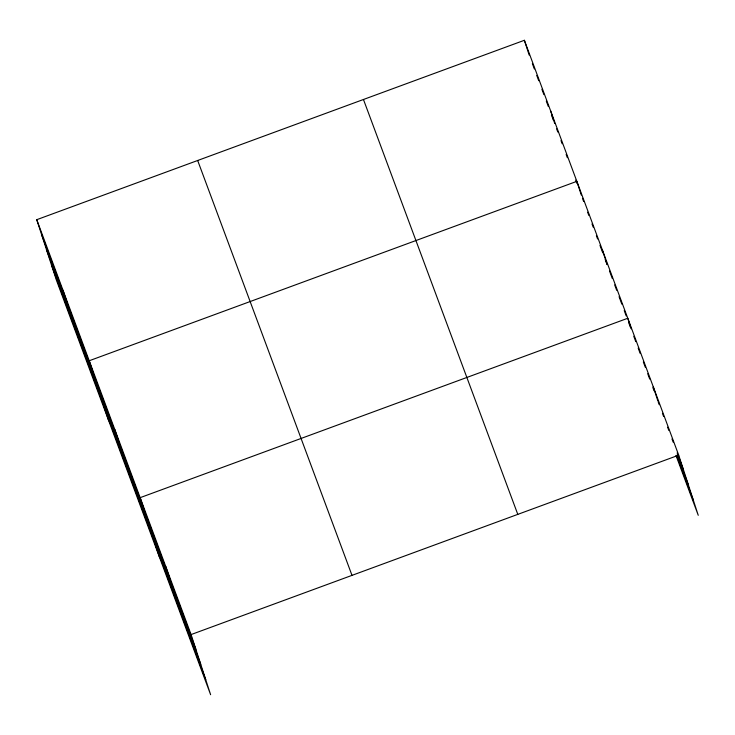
<?xml version="1.0" encoding="UTF-8"?>
<svg xmlns="http://www.w3.org/2000/svg" width="735" height="735" viewBox="0 0 735 735"><rect width="100%" height="100%" fill="white"/><g stroke="black" fill="none" stroke-linecap="round" stroke-linejoin="round"><path stroke-width="1.1" d="M36.75 219.691L191.082 634.571L210.623 694.713L56.292 279.833L36.75 219.691L524.377 40.287L678.708 455.167L698.25 515.308L675.97 455.406M191.082 634.571L678.708 455.167M532.361 63.633L534.354 68.971M536.734 75.383L538.727 80.731M541.906 89.275L543.891 94.622M546.28 101.035L548.264 106.373M551.443 114.926L553.427 120.274M556.615 128.818L557.801 132.024M560.989 140.578L562.174 143.775M566.152 154.469L567.346 157.676M575.698 180.112L576.883 183.318M582.451 198.285L583.645 201.491M587.623 212.185L588.818 215.392M592.006 223.954L593.191 227.161M596.379 235.714L597.573 238.93M599.962 245.343L602.746 252.831M605.135 259.253L607.119 264.6L606.09 261.43M609.508 271.013L612.292 278.501M614.68 284.923L616.674 290.27M619.063 296.683L621.847 304.171M624.236 310.593L626.22 315.94M628.609 322.362L630.593 327.709M633.781 336.262L635.766 341.61M638.155 348.032L640.148 353.379M643.327 361.932L645.321 367.279M647.71 373.702L649.694 379.049M652.882 387.602L654.076 390.818M658.055 401.512L659.249 404.719M662.428 413.272L663.622 416.488M667.601 427.182L668.795 430.388M671.983 438.951L673.168 442.158M677.155 452.852L683.513 469.968M677.238 454.983L688.383 484.925M676.678 455.424L693.39 500.342M363.457 99.491L517.789 514.371M197.669 160.487L352.001 575.367M41.555 234.493L195.896 649.372M46.415 249.45L200.756 664.339M51.432 264.866L205.763 679.756M653.24 386.711L657.706 400.456M631.209 328.83L627.782 318.255L140.155 497.659L159.697 557.801M602.314 249.799L605.061 258.261M581.312 195.087L576.846 181.343L89.22 360.756L108.762 420.889M550.607 110.81L554.732 123.498M524.377 40.287L529.182 55.079M165.623 566.115L170.428 580.916M114.688 429.212L119.493 444.004M62.989 290.224L67.795 305.016"/></g></svg>
